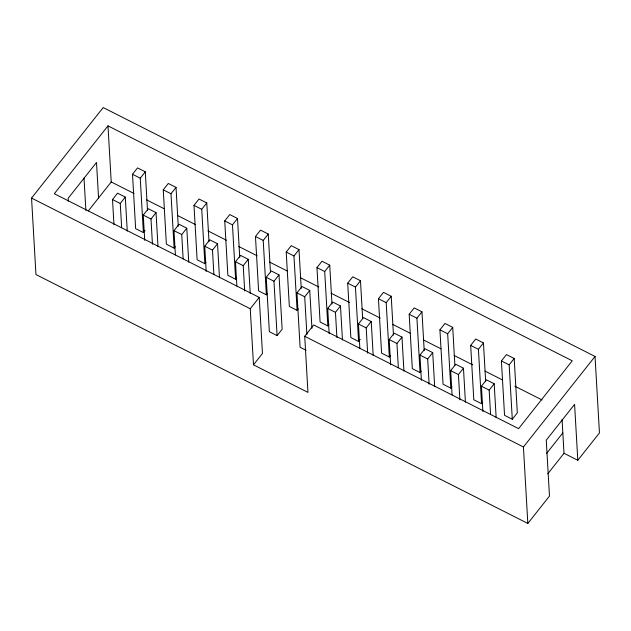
<?xml version="1.0" encoding="UTF-8"?>
<svg xmlns="http://www.w3.org/2000/svg" width="631" height="631" viewBox="0 0 631 631"><rect width="100%" height="100%" fill="white"/><g stroke="black" fill="none" stroke-linecap="round" stroke-linejoin="round"><path stroke-width="0.95" d="M577.807 460.275L574.581 404.368L546.257 440.178L549.475 496.084L527.832 523.446L35.959 274.556L31.55 198.079L103.169 107.554L595.041 356.444L599.45 432.921L577.807 460.275L564.011 453.295L562.063 419.465M107.988 125.877L54.321 193.725L259.231 297.406L262.464 353.486L253.488 364.828L307.952 392.387L304.718 336.307L313.694 324.965L518.603 428.646L572.27 360.806L107.988 125.877L111.222 181.957L88.308 210.928M113.966 224.786L112.515 199.538L117.547 193.173L125.293 197.093L127.257 231.08M145.059 230.449L143.387 232.571L135.641 228.651L132.502 174.274L137.542 167.901L145.288 171.821L147.528 210.667M121.657 227.736L120.261 203.458L125.293 197.093M143.387 232.571L140.248 178.194L145.288 171.821M144.712 240.34L143.253 215.092L148.293 208.727L156.038 212.647L157.995 246.634M175.244 246.713L174.124 248.125L166.379 244.205L163.248 189.828L168.28 183.463L176.025 187.383L178.265 226.221M152.457 244.26L150.998 219.012L156.038 212.647M174.124 248.125L170.993 193.749L176.025 187.383M175.394 254.924L173.998 230.646L179.03 224.281L186.784 228.201L188.74 262.188M205.99 262.267L204.87 263.679L197.124 259.759L193.985 205.383L199.025 199.017L206.771 202.937L209.011 241.776M183.14 258.844L181.744 234.566L186.784 228.201M204.87 263.679L201.731 209.303L206.771 202.937M206.195 271.456L204.736 246.208L209.776 239.835L217.521 243.755L219.485 277.743M236.728 277.821L235.608 279.241L227.862 275.321L224.731 220.937L229.763 214.572L237.508 218.492L239.748 257.338M213.885 274.398L212.489 250.128L217.521 243.755M235.608 279.241L232.476 224.857L237.508 218.492M236.885 286.04L235.481 261.762L240.521 255.397L248.267 259.317L250.223 293.305M267.473 293.376L266.353 294.795L258.607 290.875L255.468 236.491L260.508 230.126L268.254 234.046L270.439 271.922M244.686 290.93L243.227 265.683L248.267 259.317M266.353 294.795L263.214 240.411L268.254 234.046M266.227 277.317L271.259 270.951L279.005 274.871L282.144 329.248L277.104 335.613L269.358 331.693L266.227 277.317L273.972 281.237L277.104 335.613M298.211 308.938L297.098 310.349L289.345 306.429L286.214 252.053L291.254 245.68L298.999 249.6L301.239 288.446M253.488 364.828L250.255 308.748L259.231 297.406M273.972 281.237L279.005 274.871M297.098 310.349L293.959 255.965L298.999 249.6M306.13 350.3L300.104 347.255L296.964 292.871L302.004 286.506L309.75 290.426L311.935 328.294M328.956 324.492L327.836 325.904L320.091 321.984L316.959 267.607L321.991 261.242L329.737 265.154L331.977 304M306.895 334.667L304.71 296.791L309.75 290.426M327.836 325.904L324.705 271.527L329.737 265.154M329.161 333.673L327.71 308.425L332.742 302.06L340.488 305.98L342.452 339.967M360.262 339.336L358.582 341.458L350.836 337.538L347.697 283.161L352.737 276.796L360.482 280.716L362.667 318.584M336.907 337.593L335.455 312.345L340.488 305.98M358.582 341.458L355.442 287.081L360.482 280.716M359.851 348.257L358.447 323.987L363.488 317.614L371.233 321.534L373.197 355.521M390.439 355.6L389.319 357.012L381.574 353.1L378.442 298.715L383.474 292.35L391.22 296.27L393.46 335.108M367.652 353.147L366.201 327.899L371.233 321.534M389.319 357.012L386.188 302.635L391.22 296.27M390.652 364.789L389.193 339.541L394.233 333.176L401.979 337.088L403.935 371.083M421.185 371.154L420.065 372.574L412.319 368.654L409.18 314.27L414.22 307.904L421.965 311.824L424.206 350.67M398.342 367.739L396.938 343.461L401.979 337.088M420.065 372.574L416.925 318.19L421.965 311.824M421.39 380.343L419.938 355.095L424.971 348.73L432.716 352.65L434.68 386.637M451.922 386.708L450.81 388.128L443.057 384.208L439.925 329.824L444.958 323.458L452.711 327.379L454.888 365.254M429.135 384.263L427.684 359.015L432.716 352.65M450.81 388.128L447.671 333.744L452.711 327.379M452.08 394.927L450.676 370.649L455.716 364.284L463.462 368.204L465.418 402.192M482.668 402.27L481.548 403.682L473.802 399.762L470.671 345.386L475.703 339.013L483.449 342.933L485.689 381.779M459.881 399.817L458.421 374.569L463.462 368.204M481.548 403.682L478.416 349.306L483.449 342.933M482.873 411.451L481.421 386.204L486.454 379.838L494.199 383.758L496.163 417.746M501.408 360.94L506.448 354.575L514.194 358.495L517.325 412.871L512.293 419.236L504.548 415.316L501.408 360.94L509.154 364.86L512.293 419.236M490.563 414.401L489.167 390.124L494.199 383.758M509.154 364.86L514.194 358.495M527.832 523.446L523.422 446.969L595.041 356.444M546.556 453.476L562.836 432.898M547.732 473.865L564.011 453.295M132.502 174.274L140.248 178.194M163.248 189.828L170.993 193.749M193.985 205.383L201.731 209.303M224.731 220.937L232.476 224.857M255.468 236.491L263.214 240.411M286.214 252.053L293.959 255.965M316.959 267.607L324.705 271.527M347.697 283.161L355.442 287.081M378.442 298.715L386.188 302.635M409.18 314.27L416.925 318.19M439.925 329.824L447.671 333.744M470.671 345.386L478.416 349.306M111.222 181.957L134.088 193.528M146.4 199.759L163.981 208.656M178.052 215.77L195.642 224.675M207.946 230.899L226.419 240.245M238.723 246.476L257.188 255.815M269.5 262.046L287.089 270.944M300.277 277.616L318.742 286.963M331.054 293.194L349.519 302.533M361.831 308.764L380.296 318.111M392.608 324.342L410.189 333.239M423.385 339.912L440.966 348.809M454.162 355.482L472.627 364.828M484.931 371.06L502.521 379.957M514.833 386.188L542.092 399.975M112.515 199.538L120.261 203.458M143.253 215.092L150.998 219.012M173.998 230.646L181.744 234.566M204.736 246.208L212.489 250.128M235.481 261.762L243.227 265.683M296.964 292.871L304.71 296.791M327.71 308.425L335.455 312.345M358.447 323.987L366.201 327.899M389.193 339.541L396.938 343.461M419.938 355.095L427.684 359.015M450.676 370.649L458.421 374.569M481.421 386.204L489.167 390.124M31.55 198.079L250.255 308.748M304.718 336.307L523.422 446.969M98.554 197.976L96.504 162.459L68.172 198.268L68.337 201.147M84.01 178.037L85.879 210.407"/></g></svg>
